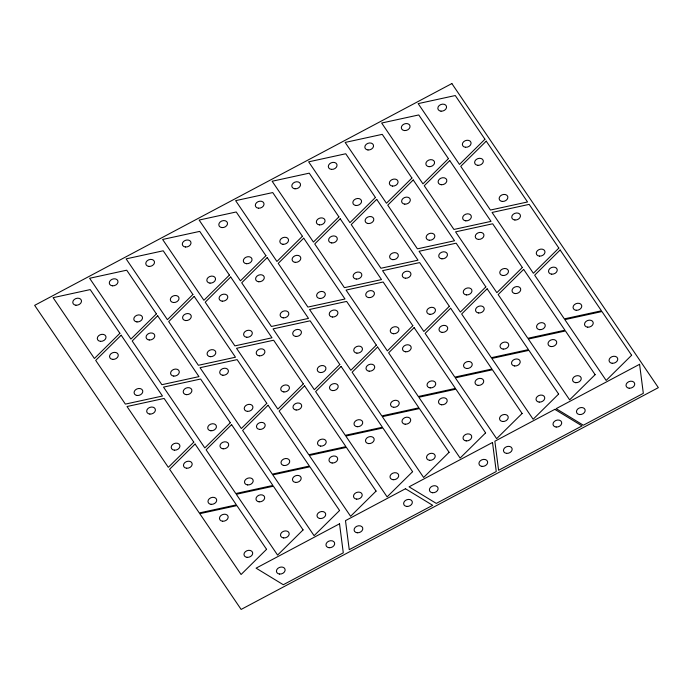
<?xml version="1.0" encoding="UTF-8"?>
<svg xmlns="http://www.w3.org/2000/svg" width="693" height="693" viewBox="0 0 693 693"><rect width="100%" height="100%" fill="white"/><g stroke="black" fill="none" stroke-linecap="round" stroke-linejoin="round"><path stroke-width="1.04" d="M119.889 333.307L94.404 358.498L53.101 297.678L90.203 289.596L119.889 333.307M121.18 335.213L95.695 360.395L125.372 404.106L162.474 396.024L121.18 335.213M156.393 313.903L130.908 339.094L89.614 278.274L126.706 270.192L156.393 313.903M157.683 315.8L132.198 340.991L161.876 384.702L198.978 376.62L157.683 315.8M192.897 294.499L167.411 319.681L126.117 258.87L163.219 250.788L192.897 294.499M194.187 296.396L168.702 321.587L198.389 365.298L235.481 357.216L194.187 296.396M229.4 275.095L203.924 300.277L162.621 239.466L199.723 231.384L229.4 275.095M230.691 276.992L205.215 302.174L234.892 345.885L271.994 337.803L230.691 276.992M265.913 255.682L240.428 280.873L199.125 220.053L236.226 211.971L265.913 255.682M267.203 257.588L241.718 282.77L271.396 326.481L308.498 318.399L267.203 257.588M302.417 236.278L276.931 261.469L235.637 200.649L272.73 192.567L302.417 236.278M303.707 238.184L278.222 263.366L307.909 307.077L345.001 298.995L303.707 238.184M338.92 216.874L313.435 242.056L272.141 181.245L309.243 173.163L338.92 216.874M340.211 218.771L314.726 243.962L344.412 287.673L381.514 279.591L340.211 218.771M375.424 197.47L349.948 222.652L308.645 161.841L345.746 153.759L375.424 197.47M376.715 199.367L351.238 224.558L380.916 268.26L418.018 260.187L376.715 199.367M411.937 178.058L386.451 203.248L345.157 142.429L382.25 134.347L411.937 178.058M413.227 179.963L387.742 205.145L417.42 248.856L454.521 240.774L413.227 179.963M448.44 158.654L422.955 183.844L381.661 123.025L418.763 114.943L448.44 158.654M449.731 160.559L424.246 185.741L453.932 229.452L491.025 221.37L449.731 160.559M484.944 139.25L459.459 164.432L418.165 103.621L455.266 95.539L484.944 139.25M486.235 141.147L460.75 166.337L490.436 210.048L527.538 201.966L486.235 141.147M193.797 442.151L168.312 467.333L127.01 406.522L164.111 398.44L193.797 442.151M195.088 444.048L169.603 469.239L199.281 512.95L236.382 504.868L195.088 444.048M230.301 422.739L204.816 447.929L163.522 387.11L200.615 379.028L230.301 422.739M231.592 424.644L206.107 449.826L235.793 493.537L272.886 485.455L231.592 424.644M266.805 403.335L241.32 428.525L200.026 367.706L237.127 359.624L266.805 403.335M268.096 405.24L242.611 430.422L272.297 474.133L309.39 466.051L268.096 405.24M303.309 383.931L277.832 409.113L236.53 348.302L273.631 340.22L303.309 383.931M304.599 385.828L279.123 411.018L308.801 454.729L345.902 446.647L304.599 385.828M339.821 364.527L314.336 389.709L273.033 328.898L310.135 320.816L339.821 364.527M341.112 366.424L315.627 391.614L345.305 435.325L382.406 427.243L341.112 366.424M376.325 345.123L350.84 370.305L309.546 309.485L346.639 301.412L376.325 345.123M377.616 347.02L352.131 372.202L381.817 415.913L418.91 407.83L377.616 347.02M412.829 325.71L387.344 350.901L346.05 290.081L383.151 281.999L412.829 325.71M414.119 327.616L388.634 352.798L418.321 396.509L455.422 388.426L414.119 327.616M449.341 306.306L423.856 331.488L382.553 270.677L419.655 262.595L449.341 306.306M450.632 308.203L425.147 333.394L454.825 377.105L491.926 369.022L450.632 308.203M485.845 286.902L460.36 312.084L419.066 251.273L456.159 243.191L485.845 286.902M487.136 288.799L461.651 313.99L491.328 357.701L528.43 349.618L487.136 288.799M522.349 267.498L496.864 292.68L455.57 231.869L492.671 223.787L522.349 267.498M523.639 269.395L498.154 294.577L527.841 338.288L564.934 330.206L523.639 269.395M558.853 248.085L533.376 273.276L492.073 212.456L529.175 204.374L558.853 248.085M560.143 249.991L534.667 275.173L564.345 318.884L601.446 310.802L560.143 249.991M266.571 549.315L241.086 574.506L199.783 513.686L236.885 505.604L266.571 549.315M303.075 529.911L277.59 555.093L236.296 494.282L273.389 486.2L303.075 529.911M339.579 510.507L314.094 535.689L272.799 474.878L309.901 466.796L339.579 510.507M376.082 491.103L350.606 516.285L309.303 455.474L346.405 447.392L376.082 491.103M412.595 471.69L387.11 496.881L345.816 436.062L382.908 427.979L412.595 471.69M449.099 452.286L423.614 477.477L382.319 416.658L419.412 408.575L449.099 452.286M485.602 432.882L460.117 458.064L418.823 397.254L455.925 389.171L485.602 432.882M522.115 413.478L496.63 438.66L455.327 377.85L492.428 369.767L522.115 413.478M558.619 394.066L533.134 419.256L491.839 358.437L528.932 350.355L558.619 394.066M595.122 374.662L569.637 399.852L528.343 339.033L565.445 330.951L595.122 374.662M631.626 355.258L606.15 380.44L564.847 319.629L601.948 311.547L631.626 355.258M451.862 83.567L34.65 305.353L241.138 609.433L658.35 387.647L451.862 83.567M339.527 523.804L256.089 568.156L283.307 584.727L343.286 552.841L339.527 523.804M405.466 488.747L345.486 520.634L349.246 549.679L432.683 505.318L405.466 488.747M492.506 442.481L409.069 486.832L436.287 503.404L496.257 471.526L492.506 442.481M554.833 409.355L494.854 441.233L498.605 470.278L582.051 425.918L554.833 409.355M639.578 364.301L556.132 408.662L583.35 425.225L643.329 393.347L639.578 364.301M247.652 484.927A4.47 3.396 -19.2 0 0 253.084 479.998A4.47 3.396 -19.2 0 0 245.816 479.339A4.47 3.396 -19.2 0 0 247.652 484.927M223.137 448.821A4.47 3.396 -19.2 0 0 228.569 443.884A4.47 3.396 -19.2 0 0 221.301 443.234A4.47 3.396 -19.2 0 0 223.137 448.821M210.871 430.769A4.47 3.396 -19.2 0 0 216.303 425.831A4.47 3.396 -19.2 0 0 209.035 425.173A4.47 3.396 -19.2 0 0 210.871 430.769M186.356 394.655A4.47 3.396 -19.2 0 0 191.788 389.726A4.47 3.396 -19.2 0 0 184.52 389.068A4.47 3.396 -19.2 0 0 186.356 394.655M112.448 285.819A4.47 3.396 -19.2 0 0 117.879 280.882A4.47 3.396 -19.2 0 0 110.611 280.232A4.47 3.396 -19.2 0 0 112.448 285.819M136.963 321.924A4.47 3.396 -19.2 0 0 142.394 316.996A4.47 3.396 -19.2 0 0 135.126 316.337A4.47 3.396 -19.2 0 0 136.963 321.924M149.229 339.986A4.47 3.396 -19.2 0 0 154.66 335.048A4.47 3.396 -19.2 0 0 147.392 334.39A4.47 3.396 -19.2 0 0 149.229 339.986M173.744 376.091A4.47 3.396 -19.2 0 0 179.175 371.153A4.47 3.396 -19.2 0 0 171.907 370.504A4.47 3.396 -19.2 0 0 173.744 376.091M283.645 537.933A4.47 3.396 -19.2 0 0 289.085 533.004A4.47 3.396 -19.2 0 0 281.808 532.345A4.47 3.396 -19.2 0 0 283.645 537.933M259.13 501.827A4.47 3.396 -19.2 0 0 264.561 496.89A4.47 3.396 -19.2 0 0 257.294 496.24A4.47 3.396 -19.2 0 0 259.13 501.827M320.668 446.119A4.47 3.396 -19.2 0 0 326.1 441.181A4.47 3.396 -19.2 0 0 318.832 440.531A4.47 3.396 -19.2 0 0 320.668 446.119M296.145 410.005A4.47 3.396 -19.2 0 0 301.576 405.076A4.47 3.396 -19.2 0 0 294.308 404.417A4.47 3.396 -19.2 0 0 296.145 410.005M283.887 391.952A4.47 3.396 -19.2 0 0 289.319 387.023A4.47 3.396 -19.2 0 0 282.051 386.365A4.47 3.396 -19.2 0 0 283.887 391.952M259.364 355.847A4.47 3.396 -19.2 0 0 264.795 350.909A4.47 3.396 -19.2 0 0 257.527 350.26A4.47 3.396 -19.2 0 0 259.364 355.847M185.455 247.003A4.47 3.396 -19.2 0 0 190.887 242.074A4.47 3.396 -19.2 0 0 183.619 241.415A4.47 3.396 -19.2 0 0 185.455 247.003M209.979 283.116A4.47 3.396 -19.2 0 0 215.41 278.179A4.47 3.396 -19.2 0 0 208.143 277.529A4.47 3.396 -19.2 0 0 209.979 283.116M222.236 301.169A4.47 3.396 -19.2 0 0 227.668 296.24A4.47 3.396 -19.2 0 0 220.4 295.582A4.47 3.396 -19.2 0 0 222.236 301.169M246.76 337.274A4.47 3.396 -19.2 0 0 252.191 332.345A4.47 3.396 -19.2 0 0 244.924 331.687A4.47 3.396 -19.2 0 0 246.76 337.274M356.661 499.125A4.47 3.396 -19.2 0 0 362.092 494.187A4.47 3.396 -19.2 0 0 354.825 493.529A4.47 3.396 -19.2 0 0 356.661 499.125M332.138 463.011A4.47 3.396 -19.2 0 0 337.569 458.082A4.47 3.396 -19.2 0 0 330.301 457.423A4.47 3.396 -19.2 0 0 332.138 463.011M393.676 407.302A4.47 3.396 -19.2 0 0 399.116 402.373A4.47 3.396 -19.2 0 0 391.84 401.715A4.47 3.396 -19.2 0 0 393.676 407.302M369.161 371.197A4.47 3.396 -19.2 0 0 374.592 366.259A4.47 3.396 -19.2 0 0 367.325 365.609A4.47 3.396 -19.2 0 0 369.161 371.197M356.904 353.144A4.47 3.396 -19.2 0 0 362.335 348.207A4.47 3.396 -19.2 0 0 355.067 347.548A4.47 3.396 -19.2 0 0 356.904 353.144M332.38 317.03A4.47 3.396 -19.2 0 0 337.812 312.101A4.47 3.396 -19.2 0 0 330.544 311.443A4.47 3.396 -19.2 0 0 332.38 317.03M258.472 208.195A4.47 3.396 -19.2 0 0 263.903 203.257A4.47 3.396 -19.2 0 0 256.635 202.607A4.47 3.396 -19.2 0 0 258.472 208.195M282.987 244.3A4.47 3.396 -19.2 0 0 288.427 239.371A4.47 3.396 -19.2 0 0 281.15 238.713A4.47 3.396 -19.2 0 0 282.987 244.3M295.253 262.361A4.47 3.396 -19.2 0 0 300.684 257.424A4.47 3.396 -19.2 0 0 293.416 256.765A4.47 3.396 -19.2 0 0 295.253 262.361M319.768 298.466A4.47 3.396 -19.2 0 0 325.199 293.529A4.47 3.396 -19.2 0 0 317.931 292.879A4.47 3.396 -19.2 0 0 319.768 298.466M429.677 460.308A4.47 3.396 -19.2 0 0 435.109 455.379A4.47 3.396 -19.2 0 0 427.841 454.721A4.47 3.396 -19.2 0 0 429.677 460.308M405.154 424.203A4.47 3.396 -19.2 0 0 410.585 419.265A4.47 3.396 -19.2 0 0 403.317 418.615A4.47 3.396 -19.2 0 0 405.154 424.203M466.692 368.494A4.47 3.396 -19.2 0 0 472.124 363.556A4.47 3.396 -19.2 0 0 464.856 362.907A4.47 3.396 -19.2 0 0 466.692 368.494M442.169 332.389A4.47 3.396 -19.2 0 0 447.6 327.451A4.47 3.396 -19.2 0 0 440.332 326.793A4.47 3.396 -19.2 0 0 442.169 332.389M429.911 314.327A4.47 3.396 -19.2 0 0 435.343 309.399A4.47 3.396 -19.2 0 0 428.075 308.74A4.47 3.396 -19.2 0 0 429.911 314.327M405.388 278.222A4.47 3.396 -19.2 0 0 410.828 273.285A4.47 3.396 -19.2 0 0 403.551 272.635A4.47 3.396 -19.2 0 0 405.388 278.222M331.479 169.387A4.47 3.396 -19.2 0 0 336.911 164.449A4.47 3.396 -19.2 0 0 329.643 163.791A4.47 3.396 -19.2 0 0 331.479 169.387M356.003 205.492A4.47 3.396 -19.2 0 0 361.434 200.554A4.47 3.396 -19.2 0 0 354.166 199.905A4.47 3.396 -19.2 0 0 356.003 205.492M368.26 223.544A4.47 3.396 -19.2 0 0 373.692 218.616A4.47 3.396 -19.2 0 0 366.424 217.957A4.47 3.396 -19.2 0 0 368.26 223.544M392.784 259.658A4.47 3.396 -19.2 0 0 398.215 254.721A4.47 3.396 -19.2 0 0 390.947 254.062A4.47 3.396 -19.2 0 0 392.784 259.658M502.685 421.5A4.47 3.396 -19.2 0 0 508.116 416.562A4.47 3.396 -19.2 0 0 500.848 415.913A4.47 3.396 -19.2 0 0 502.685 421.5M478.17 385.386A4.47 3.396 -19.2 0 0 483.601 380.457A4.47 3.396 -19.2 0 0 476.334 379.799A4.47 3.396 -19.2 0 0 478.17 385.386M539.708 329.677A4.47 3.396 -19.2 0 0 545.14 324.748A4.47 3.396 -19.2 0 0 537.872 324.09A4.47 3.396 -19.2 0 0 539.708 329.677M515.185 293.572A4.47 3.396 -19.2 0 0 520.616 288.643A4.47 3.396 -19.2 0 0 513.348 287.985A4.47 3.396 -19.2 0 0 515.185 293.572M502.927 275.519A4.47 3.396 -19.2 0 0 508.359 270.582A4.47 3.396 -19.2 0 0 501.091 269.932A4.47 3.396 -19.2 0 0 502.927 275.519M478.404 239.406A4.47 3.396 -19.2 0 0 483.835 234.477A4.47 3.396 -19.2 0 0 476.567 233.818A4.47 3.396 -19.2 0 0 478.404 239.406M404.495 130.57A4.47 3.396 -19.2 0 0 409.927 125.641A4.47 3.396 -19.2 0 0 402.659 124.983A4.47 3.396 -19.2 0 0 404.495 130.57M429.019 166.675A4.47 3.396 -19.2 0 0 434.45 161.746A4.47 3.396 -19.2 0 0 427.183 161.088A4.47 3.396 -19.2 0 0 429.019 166.675M441.276 184.736A4.47 3.396 -19.2 0 0 446.708 179.799A4.47 3.396 -19.2 0 0 439.44 179.141A4.47 3.396 -19.2 0 0 441.276 184.736M465.8 220.842A4.47 3.396 -19.2 0 0 471.231 215.913A4.47 3.396 -19.2 0 0 463.964 215.254A4.47 3.396 -19.2 0 0 465.8 220.842M575.701 382.683A4.47 3.396 -19.2 0 0 581.132 377.754A4.47 3.396 -19.2 0 0 573.865 377.096A4.47 3.396 -19.2 0 0 575.701 382.683M551.178 346.578A4.47 3.396 -19.2 0 0 556.609 341.64A4.47 3.396 -19.2 0 0 549.341 340.991A4.47 3.396 -19.2 0 0 551.178 346.578M576.212 310.273A4.47 3.396 -19.2 0 0 581.644 305.344A4.47 3.396 -19.2 0 0 574.376 304.686A4.47 3.396 -19.2 0 0 576.212 310.273M551.689 274.168A4.47 3.396 -19.2 0 0 557.12 269.231A4.47 3.396 -19.2 0 0 549.852 268.572A4.47 3.396 -19.2 0 0 551.689 274.168M539.431 256.115A4.47 3.396 -19.2 0 0 544.863 251.178A4.47 3.396 -19.2 0 0 537.595 250.519A4.47 3.396 -19.2 0 0 539.431 256.115M514.908 220.002A4.47 3.396 -19.2 0 0 520.339 215.073A4.47 3.396 -19.2 0 0 513.071 214.414A4.47 3.396 -19.2 0 0 514.908 220.002M440.999 111.166A4.47 3.396 -19.2 0 0 446.431 106.228A4.47 3.396 -19.2 0 0 439.163 105.57A4.47 3.396 -19.2 0 0 440.999 111.166M465.523 147.271A4.47 3.396 -19.2 0 0 470.954 142.342A4.47 3.396 -19.2 0 0 463.686 141.684A4.47 3.396 -19.2 0 0 465.523 147.271M477.78 165.324A4.47 3.396 -19.2 0 0 483.212 160.395A4.47 3.396 -19.2 0 0 475.944 159.737A4.47 3.396 -19.2 0 0 477.78 165.324M502.304 201.438A4.47 3.396 -19.2 0 0 507.735 196.5A4.47 3.396 -19.2 0 0 500.467 195.85A4.47 3.396 -19.2 0 0 502.304 201.438M612.205 363.279A4.47 3.396 -19.2 0 0 617.636 358.35A4.47 3.396 -19.2 0 0 610.368 357.692A4.47 3.396 -19.2 0 0 612.205 363.279M587.681 327.174A4.47 3.396 -19.2 0 0 593.113 322.236A4.47 3.396 -19.2 0 0 585.845 321.578A4.47 3.396 -19.2 0 0 587.681 327.174M579.625 414.561A4.47 3.396 -19.2 0 0 585.057 409.624A4.47 3.396 -19.2 0 0 577.789 408.965A4.47 3.396 -19.2 0 0 579.625 414.561M629.175 388.219A4.47 3.396 -19.2 0 0 634.606 383.29A4.47 3.396 -19.2 0 0 627.338 382.631A4.47 3.396 -19.2 0 0 629.175 388.219M503.196 349.09A4.47 3.396 -19.2 0 0 508.627 344.152A4.47 3.396 -19.2 0 0 501.36 343.494A4.47 3.396 -19.2 0 0 503.196 349.09M478.681 312.976A4.47 3.396 -19.2 0 0 484.112 308.047A4.47 3.396 -19.2 0 0 476.845 307.389A4.47 3.396 -19.2 0 0 478.681 312.976M466.415 294.923A4.47 3.396 -19.2 0 0 471.846 289.995A4.47 3.396 -19.2 0 0 464.579 289.336A4.47 3.396 -19.2 0 0 466.415 294.923M441.9 258.818A4.47 3.396 -19.2 0 0 447.331 253.881A4.47 3.396 -19.2 0 0 440.064 253.222A4.47 3.396 -19.2 0 0 441.9 258.818M367.992 149.974A4.47 3.396 -19.2 0 0 373.423 145.045A4.47 3.396 -19.2 0 0 366.155 144.387A4.47 3.396 -19.2 0 0 367.992 149.974M392.507 186.088A4.47 3.396 -19.2 0 0 397.938 181.15A4.47 3.396 -19.2 0 0 390.67 180.492A4.47 3.396 -19.2 0 0 392.507 186.088M404.773 204.14A4.47 3.396 -19.2 0 0 410.204 199.203A4.47 3.396 -19.2 0 0 402.936 198.553A4.47 3.396 -19.2 0 0 404.773 204.14M429.288 240.246A4.47 3.396 -19.2 0 0 434.719 235.317A4.47 3.396 -19.2 0 0 427.451 234.658A4.47 3.396 -19.2 0 0 429.288 240.246M539.189 402.096A4.47 3.396 -19.2 0 0 544.629 397.158A4.47 3.396 -19.2 0 0 537.352 396.5A4.47 3.396 -19.2 0 0 539.189 402.096M514.674 365.982A4.47 3.396 -19.2 0 0 520.105 361.053A4.47 3.396 -19.2 0 0 512.837 360.395A4.47 3.396 -19.2 0 0 514.674 365.982M430.188 387.898A4.47 3.396 -19.2 0 0 435.62 382.969A4.47 3.396 -19.2 0 0 428.352 382.311A4.47 3.396 -19.2 0 0 430.188 387.898M405.665 351.793A4.47 3.396 -19.2 0 0 411.096 346.855A4.47 3.396 -19.2 0 0 403.828 346.197A4.47 3.396 -19.2 0 0 405.665 351.793M393.407 333.74A4.47 3.396 -19.2 0 0 398.839 328.803A4.47 3.396 -19.2 0 0 391.571 328.144A4.47 3.396 -19.2 0 0 393.407 333.74M368.884 297.626A4.47 3.396 -19.2 0 0 374.315 292.697A4.47 3.396 -19.2 0 0 367.047 292.039A4.47 3.396 -19.2 0 0 368.884 297.626M294.975 188.791A4.47 3.396 -19.2 0 0 300.407 183.853A4.47 3.396 -19.2 0 0 293.139 183.195A4.47 3.396 -19.2 0 0 294.975 188.791M319.499 224.896A4.47 3.396 -19.2 0 0 324.93 219.967A4.47 3.396 -19.2 0 0 317.663 219.309A4.47 3.396 -19.2 0 0 319.499 224.896M331.756 242.948A4.47 3.396 -19.2 0 0 337.188 238.02A4.47 3.396 -19.2 0 0 329.92 237.361A4.47 3.396 -19.2 0 0 331.756 242.948M356.28 279.062A4.47 3.396 -19.2 0 0 361.711 274.125A4.47 3.396 -19.2 0 0 354.444 273.466A4.47 3.396 -19.2 0 0 356.28 279.062M466.181 440.904A4.47 3.396 -19.2 0 0 471.612 435.975A4.47 3.396 -19.2 0 0 464.345 435.317A4.47 3.396 -19.2 0 0 466.181 440.904M441.658 404.799A4.47 3.396 -19.2 0 0 447.089 399.861A4.47 3.396 -19.2 0 0 439.821 399.203A4.47 3.396 -19.2 0 0 441.658 404.799M357.172 426.715A4.47 3.396 -19.2 0 0 362.604 421.777A4.47 3.396 -19.2 0 0 355.336 421.119A4.47 3.396 -19.2 0 0 357.172 426.715M332.657 390.601A4.47 3.396 -19.2 0 0 338.089 385.672A4.47 3.396 -19.2 0 0 330.821 385.013A4.47 3.396 -19.2 0 0 332.657 390.601M320.391 372.548A4.47 3.396 -19.2 0 0 325.823 367.611A4.47 3.396 -19.2 0 0 318.555 366.961A4.47 3.396 -19.2 0 0 320.391 372.548M295.876 336.443A4.47 3.396 -19.2 0 0 301.308 331.505A4.47 3.396 -19.2 0 0 294.04 330.847A4.47 3.396 -19.2 0 0 295.876 336.443M221.968 227.599A4.47 3.396 -19.2 0 0 227.399 222.67A4.47 3.396 -19.2 0 0 220.131 222.011A4.47 3.396 -19.2 0 0 221.968 227.599M246.483 263.712A4.47 3.396 -19.2 0 0 251.914 258.775A4.47 3.396 -19.2 0 0 244.646 258.117A4.47 3.396 -19.2 0 0 246.483 263.712M258.749 281.765A4.47 3.396 -19.2 0 0 264.18 276.828A4.47 3.396 -19.2 0 0 256.912 276.178A4.47 3.396 -19.2 0 0 258.749 281.765M283.264 317.87A4.47 3.396 -19.2 0 0 288.695 312.941A4.47 3.396 -19.2 0 0 281.427 312.283A4.47 3.396 -19.2 0 0 283.264 317.87M393.165 479.721A4.47 3.396 -19.2 0 0 398.596 474.783A4.47 3.396 -19.2 0 0 391.328 474.125A4.47 3.396 -19.2 0 0 393.165 479.721M368.65 443.607A4.47 3.396 -19.2 0 0 374.081 438.678A4.47 3.396 -19.2 0 0 366.814 438.019A4.47 3.396 -19.2 0 0 368.65 443.607M284.165 465.523A4.47 3.396 -19.2 0 0 289.596 460.594A4.47 3.396 -19.2 0 0 282.328 459.935A4.47 3.396 -19.2 0 0 284.165 465.523M259.641 429.417A4.47 3.396 -19.2 0 0 265.072 424.48A4.47 3.396 -19.2 0 0 257.805 423.821A4.47 3.396 -19.2 0 0 259.641 429.417M247.384 411.365A4.47 3.396 -19.2 0 0 252.815 406.427A4.47 3.396 -19.2 0 0 245.547 405.769A4.47 3.396 -19.2 0 0 247.384 411.365M222.86 375.251A4.47 3.396 -19.2 0 0 228.292 370.322A4.47 3.396 -19.2 0 0 221.024 369.664A4.47 3.396 -19.2 0 0 222.86 375.251M148.952 266.415A4.47 3.396 -19.2 0 0 154.383 261.478A4.47 3.396 -19.2 0 0 147.115 260.819A4.47 3.396 -19.2 0 0 148.952 266.415M173.475 302.52A4.47 3.396 -19.2 0 0 178.907 297.592A4.47 3.396 -19.2 0 0 171.639 296.933A4.47 3.396 -19.2 0 0 173.475 302.52M185.733 320.573A4.47 3.396 -19.2 0 0 191.164 315.644A4.47 3.396 -19.2 0 0 183.896 314.986A4.47 3.396 -19.2 0 0 185.733 320.573M210.256 356.687A4.47 3.396 -19.2 0 0 215.688 351.749A4.47 3.396 -19.2 0 0 208.42 351.091A4.47 3.396 -19.2 0 0 210.256 356.687M320.157 518.529A4.47 3.396 -19.2 0 0 325.589 513.591A4.47 3.396 -19.2 0 0 318.321 512.941A4.47 3.396 -19.2 0 0 320.157 518.529M295.634 482.423A4.47 3.396 -19.2 0 0 301.065 477.486A4.47 3.396 -19.2 0 0 293.797 476.827A4.47 3.396 -19.2 0 0 295.634 482.423M211.148 504.339A4.47 3.396 -19.2 0 0 216.58 499.402A4.47 3.396 -19.2 0 0 209.312 498.743A4.47 3.396 -19.2 0 0 211.148 504.339M186.625 468.225A4.47 3.396 -19.2 0 0 192.065 463.296A4.47 3.396 -19.2 0 0 184.788 462.638A4.47 3.396 -19.2 0 0 186.625 468.225M174.367 450.173A4.47 3.396 -19.2 0 0 179.799 445.235A4.47 3.396 -19.2 0 0 172.531 444.585A4.47 3.396 -19.2 0 0 174.367 450.173M149.844 414.067A4.47 3.396 -19.2 0 0 155.284 409.13A4.47 3.396 -19.2 0 0 148.016 408.472A4.47 3.396 -19.2 0 0 149.844 414.067M75.935 305.223A4.47 3.396 -19.2 0 0 81.376 300.294A4.47 3.396 -19.2 0 0 74.099 299.636A4.47 3.396 -19.2 0 0 75.935 305.223M100.459 341.337A4.47 3.396 -19.2 0 0 105.89 336.4A4.47 3.396 -19.2 0 0 98.623 335.741A4.47 3.396 -19.2 0 0 100.459 341.337M112.716 359.39A4.47 3.396 -19.2 0 0 118.148 354.452A4.47 3.396 -19.2 0 0 110.88 353.794A4.47 3.396 -19.2 0 0 112.716 359.39M137.24 395.495A4.47 3.396 -19.2 0 0 142.671 390.566A4.47 3.396 -19.2 0 0 135.404 389.908A4.47 3.396 -19.2 0 0 137.24 395.495M247.141 557.345A4.47 3.396 -19.2 0 0 252.573 552.408A4.47 3.396 -19.2 0 0 245.305 551.749A4.47 3.396 -19.2 0 0 247.141 557.345M222.626 521.231A4.47 3.396 -19.2 0 0 228.058 516.302A4.47 3.396 -19.2 0 0 220.79 515.644A4.47 3.396 -19.2 0 0 222.626 521.231M506.618 453.369A4.47 3.396 -19.2 0 0 512.049 448.44A4.47 3.396 -19.2 0 0 504.781 447.782A4.47 3.396 -19.2 0 0 506.618 453.369M556.158 427.035A4.47 3.396 -19.2 0 0 561.59 422.098A4.47 3.396 -19.2 0 0 554.322 421.448A4.47 3.396 -19.2 0 0 556.158 427.035M432.562 492.74A4.47 3.396 -19.2 0 0 437.993 487.803A4.47 3.396 -19.2 0 0 430.725 487.144A4.47 3.396 -19.2 0 0 432.562 492.74M482.103 466.398A4.47 3.396 -19.2 0 0 487.534 461.469A4.47 3.396 -19.2 0 0 480.266 460.81A4.47 3.396 -19.2 0 0 482.103 466.398M357.25 532.77A4.47 3.396 -19.2 0 0 362.682 527.841A4.47 3.396 -19.2 0 0 355.414 527.182A4.47 3.396 -19.2 0 0 357.25 532.77M406.791 506.436A4.47 3.396 -19.2 0 0 412.222 501.498A4.47 3.396 -19.2 0 0 404.955 500.84A4.47 3.396 -19.2 0 0 406.791 506.436M329.123 547.721A4.47 3.396 -19.2 0 0 334.554 542.784A4.47 3.396 -19.2 0 0 327.287 542.134A4.47 3.396 -19.2 0 0 329.123 547.721M279.582 574.055A4.47 3.396 -19.2 0 0 285.014 569.126A4.47 3.396 -19.2 0 0 277.746 568.468A4.47 3.396 -19.2 0 0 279.582 574.055"/></g></svg>
